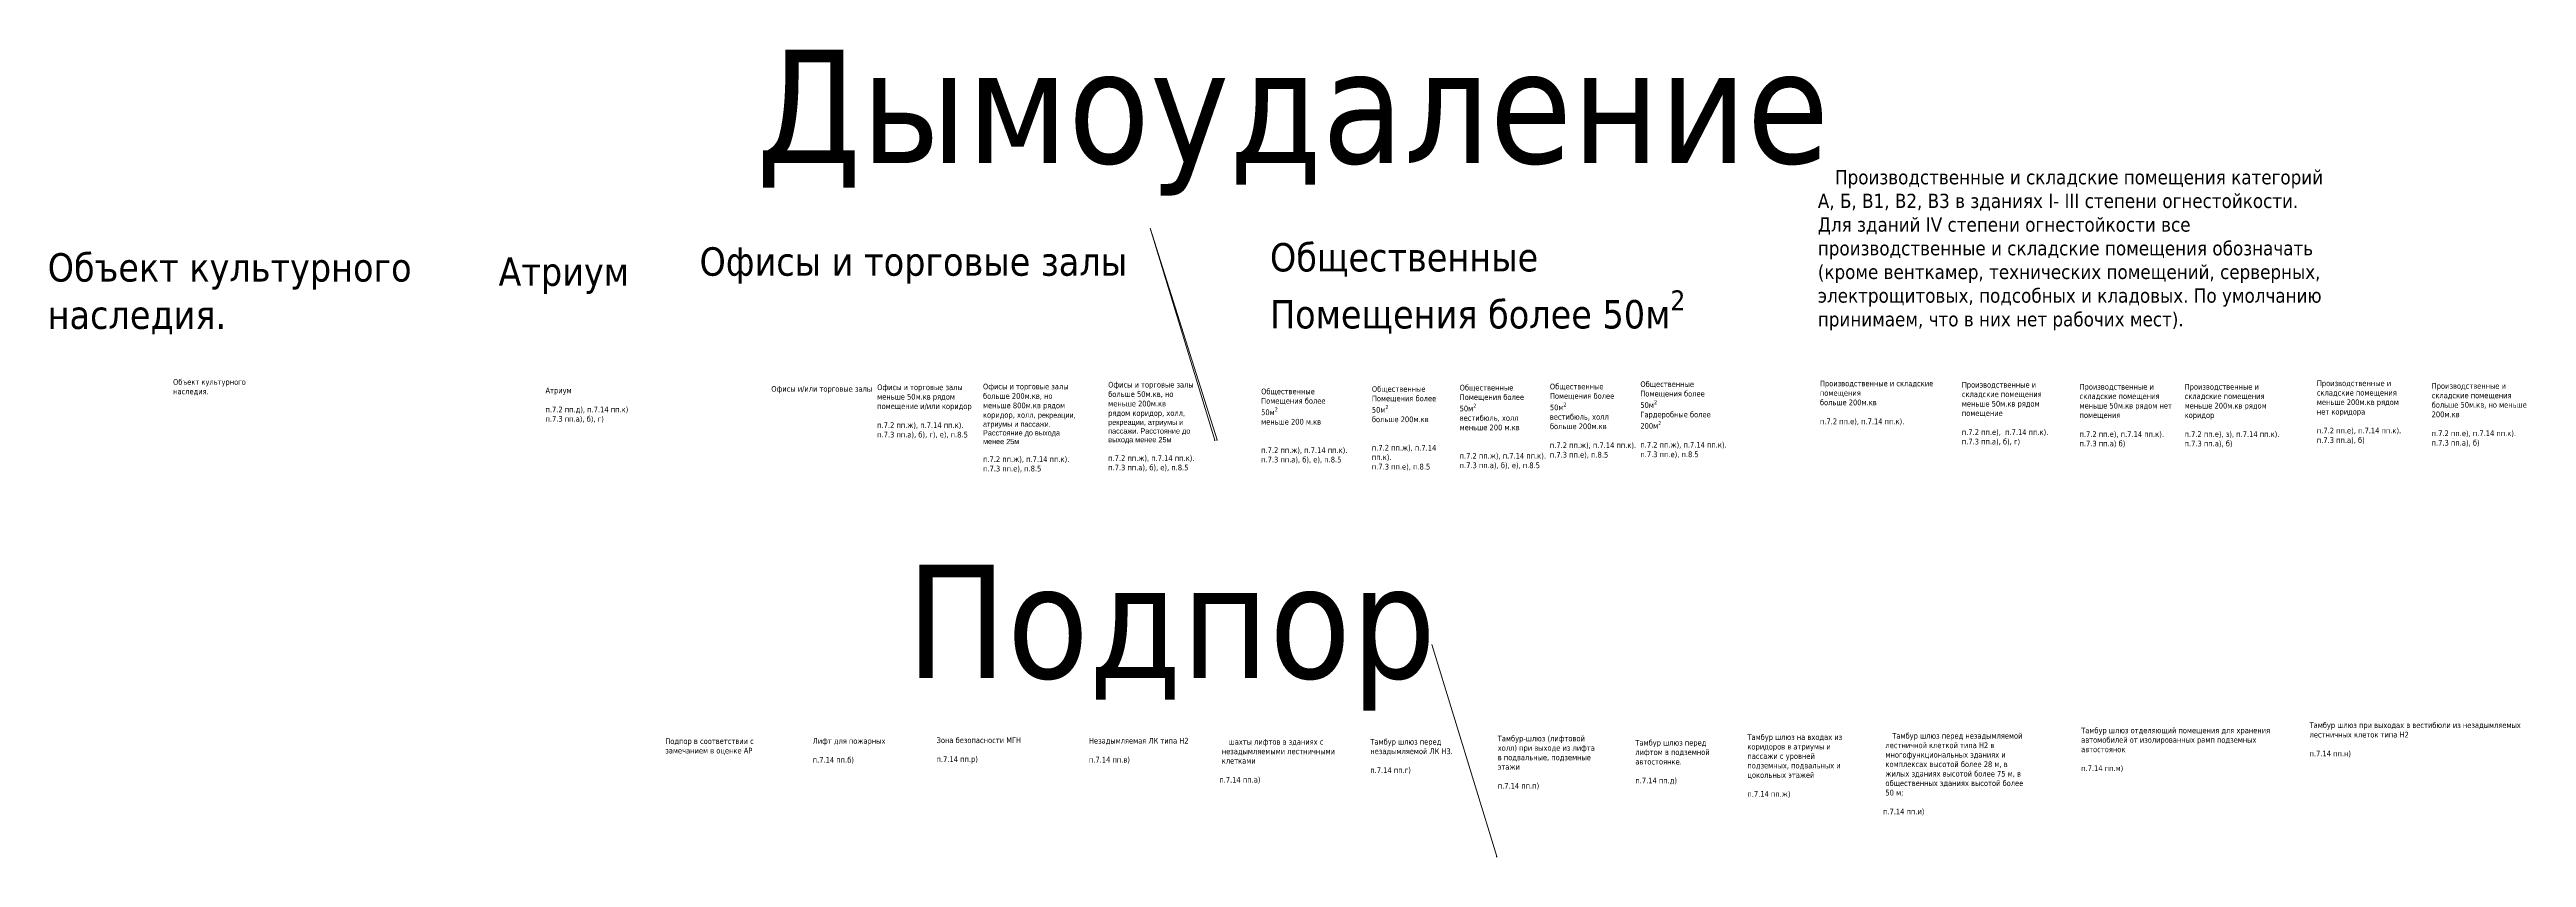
# Model space of a CAD drawing. Header units: millimetres. Extents: x -500089 to 1469082, y -290736 to 166440.
# Drawn here: x -500089 to 546820, y -223168 to 118201 of the extents above; entities that cross this region are included whole.
import ezdxf

# ---------------------------------------------------------------- set-up
doc = ezdxf.new("R2010")
doc.units = ezdxf.units.MM
doc.layers.add('экспертиза ДУ', color=1, linetype='Continuous', lineweight=0)
doc.layers.add('экспертиза ДУ пояснения', color=6, linetype='Continuous', lineweight=0)
doc.styles.add('ЭКСПЕРТИЗА', font='tahoma.ttf')

msp = doc.modelspace()

# ---------------------------------------------------------------- hatches: boundary and pattern name
at = {"layer": 'экспертиза ДУ', "lineweight": 0}
h = msp.add_hatch(color=5, dxfattribs=at)
edge = h.paths.add_edge_path()
edge.add_arc((-7586.356, -46851.049), 332.544, 0, 360)
h = msp.add_hatch(color=30, dxfattribs=at)
edge = h.paths.add_edge_path()
edge.add_arc((-6679.935, -46789.091), 332.544, 0, 360)
h = msp.add_hatch(color=5, dxfattribs=at)
edge = h.paths.add_edge_path()
edge.add_arc((111554.738, -222835.388), 332.544, 0, 360)

# ---------------------------------------------------------------- linework, layer by layer
at = {"layer": 'экспертиза ДУ пояснения', "elevation": 0}
for points in [[(-34948.296, 42726.701), (-7506.768, -46818.001)], [(-6632.943, -46715.933), (-34948.296, 42726.701)], [(84192.799, -133257.638), (111634.326, -222802.34)]]:
    msp.add_lwpolyline(points, dxfattribs=at)

# ---------------------------------------------------------------- texts
at = {"layer": 'экспертиза ДУ пояснения', "color": 2, "lineweight": 0, "attachment_point": 1, "style": 'ЭКСПЕРТИЗА'}
for s, insert, char_height, width in [('Дымоудаление', (-201276.952, 118200.963, 0), 48000, 757116.2138), ('\\A1;\\pi7249.98,l2550;Производственные и складские помещения категорий  {\\H1.34872x; }\\P\\pi0;{\\A0;А, Б, B1, В2, В3 в зданиях I- III степени огнестойкости.     \\H1.14888x; \\H0.87041x;\\PДля зданий IV степени огнестойкости все \\H1.2155x; \\H0.82271x;\\Pпроизводственные и складские помещения обозначать \\H1.14561x; \\H0.8729x;\\P(кроме венткамер, технических помещений, серверных, \\H1.19995x; \\H0.83337x;\\Pэлектрощитовых, подсобных и кладовых. По умолчанию \\H1.15079x; \\H0.86897x;\\Pпринимаем, что в них нет рабочих мест).\\H1.15054x; \\H0.86916x;\\P}', (244767.71, 67268.245, 0), 6000, 296090.59668), ('Объект культурного наследия.', (-500884.212, 32170.795, 0), 12000, 189279.05345), ('Офисы и торговые залы', (-225377.903, 34651.45, 0), 12000, 189279.05345), ('Общественные {\\A1;Помещения более 50м\\H0.7x;\\S2^ ;}', (15731.262, 36447.409, 0), 12000, 178030.63357), ('Атриум', (-310334.778, 30372.386, 0), 12000, 189279.05345), ('Объект культурного наследия.', (-447887.549, -21062.454, 0), 2400, 41574.44695), ('Атриум\\P\\Pп.7.2 пп.д), п.7.14 пп.к)\\Pп.7.3 пп.а), б), г)', (-290466.052, -24671.493, 0), 2400, 41574.44695), ('Подпор', (-137997.399, -99404.594, 0), 48000, 757116.2138), ('Тамбур шлюз при выходах в вестибюли из незадымляемых лестничных клеток типа Н2\\P\\Pп.7.14 пп.н)', (455128.318, -166081.804, 0), 2400, 89952.72297), ('Подпор в соответствии с замечанием в оценке АР', (-239843.302, -172822.81, 0), 2400, 41574.44695), ('Лифт для пожарных\\P\\Pп.7.14 пп.б)', (-177516.293, -172748.938, 0), 2400, 41574.44695), ('Зона безопасности МГН\\P\\Pп.7.14 пп.р)', (-125164.764, -172434.408, 0), 2400, 41574.44695), ('Незадымляемая ЛК типа Н2\\P\\Pп.7.14 пп.в)', (-60772.343, -172647.979, 0), 2400, 41574.44695), ('\\pi2899.992,l1020;шахты лифтов в зданиях с {\\H1.295x; }\\P\\pi0;незадымляемыми лестничными {\\H1.04932x; }\\Pклетками{\\H1.11551x; }\\P\\pi2899.992;{\\H1.34345x; }\\P\\pi0,l0;п.7.14 пп.а){\\H1.31246x; }', (-5653.936, -173128.069, 0), 2400, 90715.05377), ('Тамбур шлюз перед незадымляемой ЛК Н3.\\P\\Pп.7.14 пп.г)', (58155.351, -173098.458, 0), 2400, 41574.44695), ('Тамбур-шлюз (лифтовой холл) при выходе из лифта в подвальные, подземные этажи\\P\\Pп.7.14 пп.п)', (112027.555, -171700.469, 0), 2400, 41574.44695), ('Тамбур шлюз перед лифтом в подземной автостоянке.\\P\\Pп.7.14 пп.д)', (170179.064, -173481.317, 0), 2400, 41574.44695), ('Тамбур шлюз на входах из коридоров в атриумы и пассажи с уровней подземных, подвальных и цокольных этажей\\P\\Pп.7.14 пп.ж)', (217532.948, -171141.684, 0), 2400, 41574.44695), ('\\pi2899.992,l1020;Тамбур шлюз перед незадымляемой {\\H1.34872x; }\\P\\pi0;лестничной клеткой типа Н2 в {\\H1.14888x; }\\Pмногофункциональных зданиях и {\\H1.16177x; }\\Pкомплексах высотой более 28 м, в {\\H1.19245x; }\\Pжилых зданиях высотой более 75 м, в {\\H1.20097x; }\\Pобщественных зданиях высотой более {\\H1.19813x; }\\P50 м;{\\H1.1205x; }\\P\\pi2899.992;{\\H1.34881x; }\\P\\pi0,l0;п.7.14 пп.и){\\H1.31068x; }', (274853.214, -170576.204, 0), 2400, 89952.72297), ('Тамбур шлюз отделяющий помещения для хранения автомобилей от изолированных рамп подземных автостоянок\\P\\Pп.7.14 пп.м)', (358599.082, -168282.31, 0), 2400, 89952.72297)]:
    msp.add_mtext(s, dxfattribs=dict(at, insert=insert, char_height=char_height, width=width))
at = {"layer": 'экспертиза ДУ пояснения', "color": 30, "lineweight": 0, "char_height": 2400, "attachment_point": 1, "style": 'ЭКСПЕРТИЗА'}
for s, insert, width in [('{\\C2;Офисы и/или торговые залы}', (-195017.744, -23986.074, 0), 41574.44695), ('{\\C2;Офисы и торговые залы}\\Pменьше 50м.кв рядом помещение и/или коридор\\P\\P{\\C2;п.7.2 пп.ж), п.7.14 пп.к).\\Pп.7.3 пп.а), б), г), е), \\C1;п.8.5}', (-150285.579, -23302.209, 0), 41574.44695), ('{\\C2;Офисы и торговые залы}\\Pбольше 200м.кв, но меньше 800м.кв рядом коридор, холл, {\\fArial|b0|i0|c204|p34;\\H0.91667x;рекреации, атриумы и пассажи. Расстояние до выхода менее 25м\\P\\P\\fTahoma|b0|i0|c204|p34;\\H1.09091x;\\C2;п.7.2 пп.ж), п.7.14 пп.к).\\Pп.7.3 пп.е), \\C1;п.8.5}', (-105543.448, -22986.313, 0), 41574.44695), ('{\\C2;Офисы и торговые залы}\\Pбольше 50м.кв, но меньше 200м.кв\\Pрядом коридор, холл, {\\fArial|b0|i0|c204|p34;\\H0.91667x;рекреации, атриумы и пассажи. Расстояние до выхода менее 25м\\P}\\P{\\C2;п.7.2 пп.ж), п.7.14 пп.к).\\Pп.7.3 пп.а), б), е), \\C1;п.8.5}', (-52645.718, -22199.051, 0), 38222.82403), ('{\\C2;Общественные \\A1;Помещения более 50м\\H0.7x;\\S2^ ;\\H1.42857x;\\P}меньше 200 м.кв\\P\\P\\P{\\C2;п.7.2 пп.ж), п.7.14 пп.к).\\Pп.7.3 пп.а), б), е), \\C1;п.8.5}', (12002.381, -25047.156, 0), 33170.57118), ('{\\C2;Общественные \\A1;Помещения более 50м\\H0.7x;\\S2^ ;\\H1.42857x;\\P\\A0;\\C30;больше 200м.кв\\P\\P}\\P{\\C2;п.7.2 пп.ж), п.7.14 пп.к).\\Pп.7.3 пп.е),\\C1; п.8.5}', (58804.619, -24021.634, 0), 31801.5906), ('{\\C2;Общественные \\A1;Помещения более 50м\\H0.7x;\\S2^ ;\\A0;\\H1.42857x;\\C30;\\Pвестибюль, холл  меньше 200 м.кв\\P\\P}\\P{\\C2;п.7.2 пп.ж), п.7.14 пп.к).\\Pп.7.3 пп.а), б), е), \\C1;п.8.5}', (95915.46, -23454.603, 0), 33170.57118), ('{\\C2;Общественные \\A1;Помещения более 50м\\H0.7x;\\S2^ ;\\A0;\\H1.42857x;\\C30;\\Pвестибюль, холл  больше 200м.кв\\P\\P\\C2;п.7.2 пп.ж), п.7.14 пп.к).\\Pп.7.3 пп.е), \\C1;п.8.5}', (134041.805, -22976.929, 0), 33170.57118), ('{\\C2;Общественные \\A1;Помещения более 50м\\H0.7x;\\S2^ ;\\A0;\\H1.42857x;\\C30;\\P\\A1;Гардеробные более 200м\\H0.7x;\\S2^ ;\\H1.42857x;\\P\\P\\A0;\\C2;п.7.2 пп.ж), п.7.14 пп.к).\\Pп.7.3 пп.е), \\C1;п.8.5}', (172294.074, -21988.676, 0), 33170.57118), ('\\A1;{\\C2;Производственные и складские помещения\\A0;\\C30;\\Pбольше 200м.кв\\P\\P\\C2;п.7.2 пп.е), п.7.14 пп.к).}', (248187.077, -21690.444, 0), 48621.6211), ('\\A1;{\\C2;Производственные и складские помещения\\A0;\\C30;\\Pменьше 50м.кв рядом помещение \\P\\P\\C2;п.7.2 пп.е),  п.7.14 пп.к).\\Pп.7.3 пп.а), б), г) }', (308161.263, -22240.811, 0), 39638.08974), ('\\A1;{\\C2;Производственные и складские помещения\\A0;\\C30;\\Pменьше 50м.кв рядом нет помещения\\P\\P\\C2;п.7.2 пп.е), п.7.14 пп.к).\\Pп.7.3 пп.а) б)}', (357923.372, -23075.771, 0), 39638.08974), ('\\A1;{\\C2;Производственные и складские помещения\\A0;\\C30;\\Pменьше 200м.кв рядом коридор \\P\\P\\C2;п.7.2 пп.е), з), п.7.14 пп.к).\\Pп.7.3 пп.а), б)}', (402331.53, -23075.21, 0), 39638.08974), ('\\A1;{\\C2;Производственные и складские помещения\\A0;\\C30;\\Pменьше 200м.кв рядом нет коридора \\P\\P\\C2;п.7.2 пп.е), п.7.14 пп.к).\\Pп.7.3 пп.а), б)}', (458217.047, -21610.811, 0), 39638.08974), ('\\A1;{\\C2;Производственные и складские помещения\\A0;\\C30;\\Pбольше 50м.кв, но меньше 200м.кв\\P\\P\\C2;п.7.2 пп.е), п.7.14 пп.к).\\Pп.7.3 пп.а), б)}', (506750.729, -22742.08, 0), 46597.63304)]:
    msp.add_mtext(s, dxfattribs=dict(at, insert=insert, width=width))

doc.saveas('drawing.dxf')
